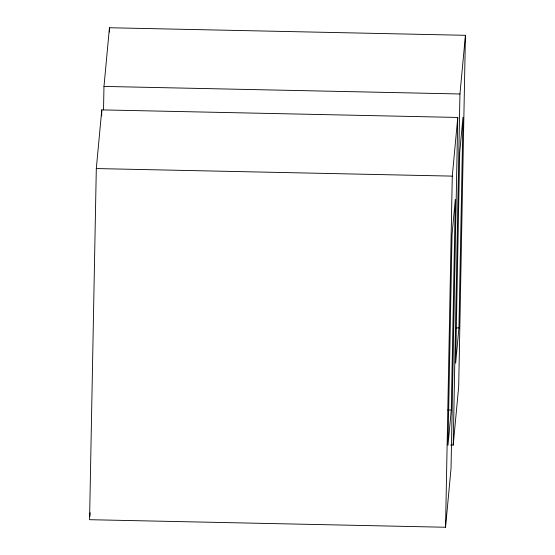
<?xml version="1.0" encoding="UTF-8"?>
<svg xmlns="http://www.w3.org/2000/svg" width="555" height="555" viewBox="0 0 555 555"><rect width="100%" height="100%" fill="white"/><g stroke="black" fill="none" stroke-linecap="round" stroke-linejoin="round"><path stroke-width="0.83" d="M96.306 168.56L89.57 519.695L445.547 527.25L451.021 468.58L457.764 117.445L101.787 109.89L96.306 168.56L452.283 176.115L457.764 117.445M101.669 115.96L101.787 109.89M103.528 109.828L103.979 86.42L109.453 27.75L465.43 35.305L458.694 386.44L453.213 445.11L450.611 445.054M109.37 32.086L109.453 27.75M445.547 527.25L452.283 176.115M451.277 410.083L455.322 199.405L452.034 234.605L447.989 445.29L451.277 410.083L447.809 410.013M453.213 445.11L459.956 93.975L465.43 35.305M458.943 327.943L462.988 117.265L459.7 152.465L455.655 363.15L458.943 327.943L456.342 327.887M89.889 516.247L90.215 512.792M103.979 86.42L459.956 93.975"/></g></svg>
